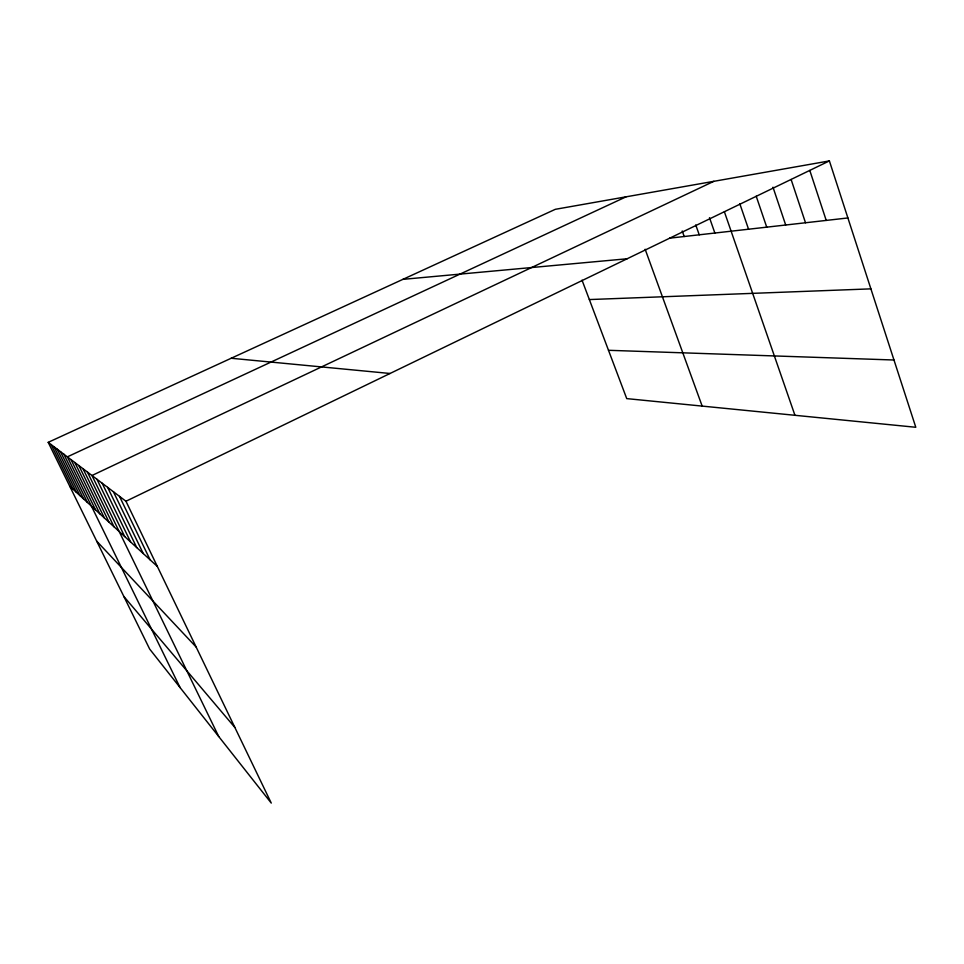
<?xml version="1.0" encoding="UTF-8"?>
<svg xmlns="http://www.w3.org/2000/svg" width="964" height="964" viewBox="0 0 964 964"><rect width="100%" height="100%" fill="white"/><g stroke="black" fill="none" stroke-linecap="round" stroke-linejoin="round"><path stroke-width="1.45" d="M829.389 160.916L555.3 209.321L48.2 442.343L125.959 501.244L829.389 160.916L915.8 427.281L626.733 398.614L582.027 280.163M713.83 181.328L91.978 475.505L218.732 736.532M626.07 196.825L67.359 456.852L180.075 687.573M669.691 238.156L847.898 217.96M402.904 279.355L627.13 258.774M589.353 299.563L870.89 288.863M608.489 350.293L893.977 360.006M231.191 358.259L390.046 373.478M69.77 486.29L157.337 566.434M96.701 541.153L196.138 647.025M123.862 596.475L234.855 727.446M57.213 449.176L79.964 495.617M54.092 446.814L76.445 492.387M51.092 444.537L73.047 489.29M48.2 442.343L149.661 649.049L271.27 803.084L125.959 501.244M74.855 462.539L99.87 513.836M71.023 459.635L95.556 509.896M63.841 454.189L87.447 502.473M60.467 451.634L83.639 498.978M87.399 472.035L114.017 526.778M83.025 468.733L109.089 522.271M78.855 465.564L104.377 517.969M107.619 487.362L136.755 547.6M102.136 483.205L130.598 541.961M96.93 479.265L124.742 536.599M119.5 496.364L150.095 559.807M113.403 491.736L143.25 553.541M645.145 249.254L702.166 406.097M682.223 230.986L684.187 236.517M695.755 224.949L699.237 234.818M709.492 217.683L714.866 233.035M724.398 211.803L794.939 415.291M739.81 203.753L748.558 229.227M756.21 196.21L766.729 227.167M772.983 187.197L785.696 225.01M791.119 179.497L805.506 222.768M809.796 170.423L826.22 220.419"/></g></svg>
